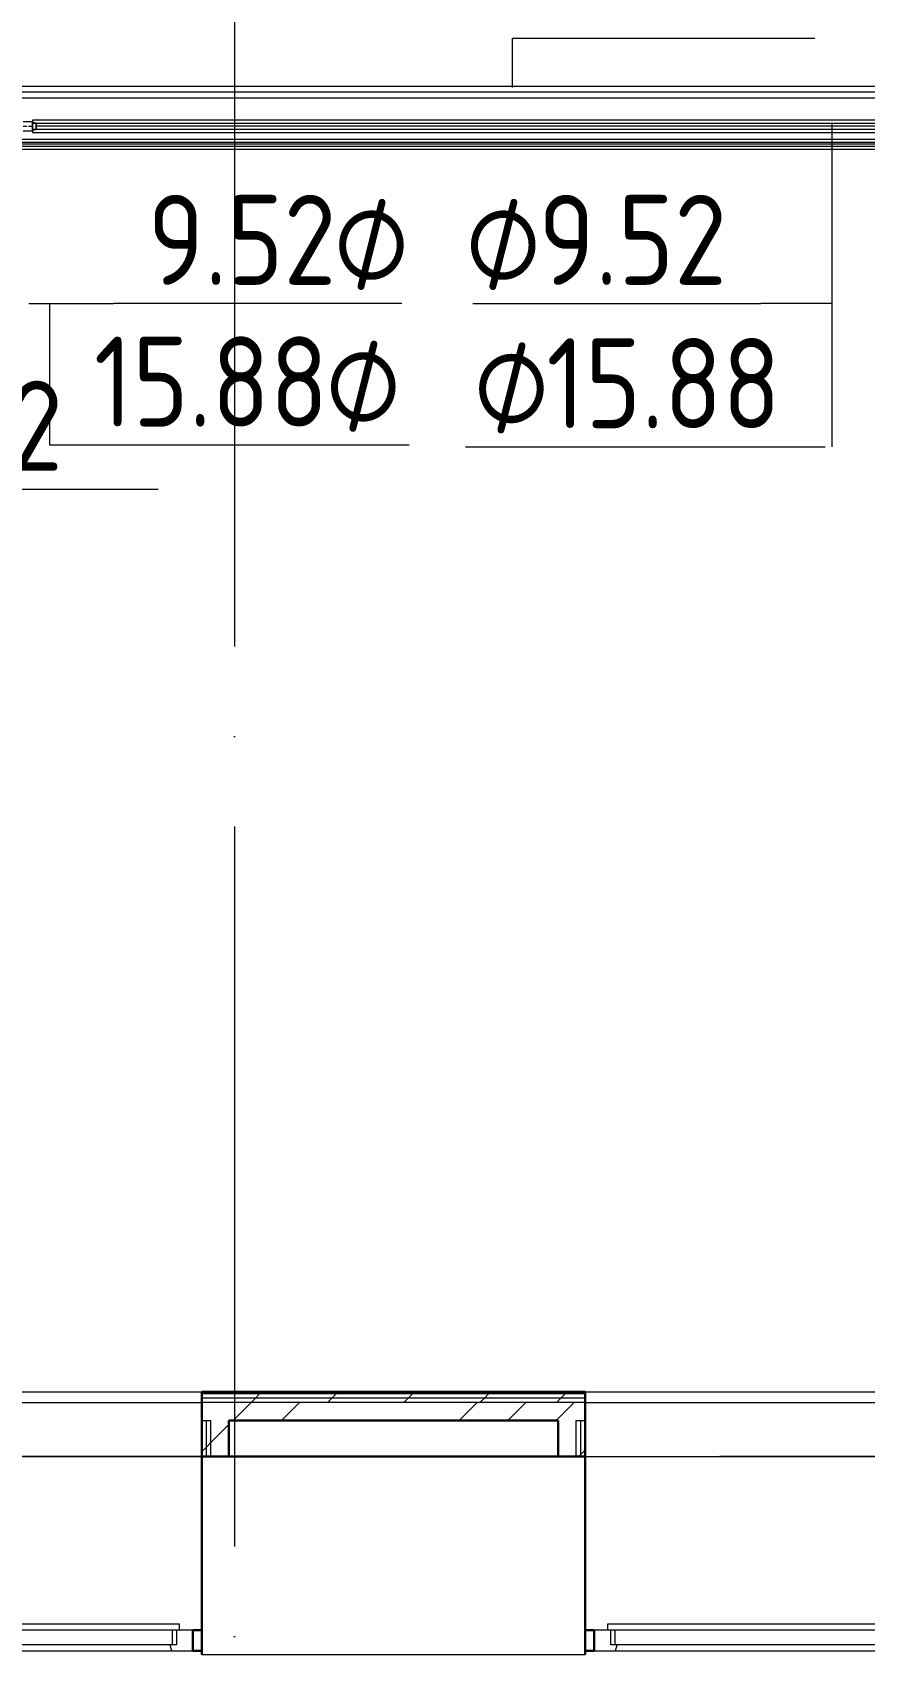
# Model space of a CAD drawing. Header units: millimetres. Extents: x -88595 to 880822, y -1054509 to -148035.
# Drawn here: x 432502 to 434815, y -247802 to -243296 of the extents above; entities that cross this region are included whole.
import ezdxf

# ---------------------------------------------------------------- set-up
doc = ezdxf.new("R2010")
doc.units = ezdxf.units.MM
doc.linetypes.add('$7$ADSK_Осевая', pattern=[14, 10, -2, 0, -2])
doc.linetypes.add('ADSK_Линия сетки', pattern=[25, 20, -2.5, 0, -2.5])
for name, color, linetype, lineweight in [('_ Окна', 7, 'Continuous', 30), ('Изоляция', 7, 'Continuous', 18), ('Марки', 7, 'Continuous', 20), ('Оборудование', 7, 'Continuous', 18), ('Окна', 7, 'Continuous', 9), ('Оси', 7, 'Continuous', 9), ('Стены внутренние', 7, 'Continuous', 18), ('Стены наружные', 7, 'Continuous', 18), ('Стены штриховка', 7, 'Continuous', 9), ('Трубопровод', 7, 'Continuous', 18), ('Трубопроводы', 7, 'Continuous', 18)]:
    doc.layers.add(name, color=color, linetype=linetype, lineweight=lineweight)
doc.styles.add('$1$GOST Common_9', font='GOST_Common.ttf', dxfattribs={"width": 0.9, "height": 250})
doc.styles.add('$5$GOST Common', font='GOST_Common.ttf', dxfattribs={"width": 0.9, "height": 250})

# ---------------------------------------------------------------- blocks, each defined once
blk = doc.blocks.new('$0$ADSK_M_Трубы - Диаметр_8-160846-В_Координация_3 этаж ОВ3')
at = {"layer": 'Марки'}
blk.add_line((0, 0), (8, 0), dxfattribs=at)
blk = doc.blocks.new('$0$ADSK_M_Трубы - Диаметр_10-3265709-В_Координация_3 этаж ОВ3')
at = {"layer": 'Марки'}
blk.add_line((0, 0), (10, 0), dxfattribs=at)
blk = doc.blocks.new('3 этаж')
at = {"layer": '_ Окна', "lineweight": 18}
for p, q in [((444782.9, 678691.9), (444782.9, 678650.9)), ((444828.9, 678691.9), (444790.9, 678691.9)), ((444828.9, 678633.9), (444828.9, 678691.9)), ((445981.9, 678691.9), (445943.9, 678691.9)), ((445943.9, 678691.9), (445943.9, 678633.9)), ((445989.9, 678650.9), (445989.9, 678691.9)), ((444764.9, 678650.9), (444769.5, 678633.9)), ((444769.5, 678633.9), (444828.9, 678633.9)), ((444782.9, 678650.9), (444770.9, 678650.9)), ((445943.9, 678633.9), (446003.3, 678633.9)), ((446001.9, 678650.9), (445989.9, 678650.9)), ((446003.3, 678633.9), (446007.9, 678650.9))]:
    blk.add_line(p, q, dxfattribs=at)
at = {"layer": '_ Окна'}
for p, q in [((444853.9, 678691.9), (444828.9, 678691.9)), ((444828.9, 678691.9), (444828.9, 678633.9)), ((445943.9, 678691.9), (445918.9, 678691.9)), ((445943.9, 678633.9), (445943.9, 678691.9)), ((444828.9, 678633.9), (444853.9, 678633.9)), ((445918.9, 678633.9), (445943.9, 678633.9))]:
    blk.add_line(p, q, dxfattribs=at)
at = {"layer": 'Окна'}
for p, q in [((443166.9, 678708.9), (444790.9, 678708.9)), ((444790.9, 678691.9), (443166.9, 678691.9)), ((444770.9, 678691.9), (444770.9, 678650.9)), ((444790.9, 678708.9), (444790.9, 678691.9)), ((445981.9, 678708.9), (447605.9, 678708.9)), ((445981.9, 678691.9), (445981.9, 678708.9)), ((447605.9, 678691.9), (445981.9, 678691.9)), ((446001.9, 678650.9), (446001.9, 678691.9)), ((444770.9, 678650.9), (443186.9, 678650.9)), ((443188.3, 678633.9), (444769.5, 678633.9)), ((447585.9, 678650.9), (446001.9, 678650.9)), ((446003.3, 678633.9), (447584.5, 678633.9))]:
    blk.add_line(p, q, dxfattribs=at)
at = {"layer": 'Оси', "linetype": 'ADSK_Линия сетки', "ltscale": 100}
for p, q in [((444943.9, 695924.5), (444943.9, 629947.7)), ((460793.9, 679173.9), (389071.6, 679173.9))]:
    blk.add_line(p, q, dxfattribs=at)
at = {"layer": 'Стены внутренние'}
for p, q in [((443103.9, 679173.9), (444853.9, 679173.9)), ((445918.9, 679173.9), (447668.9, 679173.9)), ((444853.9, 678623.9), (445918.9, 678623.9))]:
    blk.add_line(p, q, dxfattribs=at)
at = {"layer": 'Стены внутренние', "lineweight": 30}
for p, q in [((444853.9, 679173.9), (444853.9, 678623.9)), ((444928.9, 679173.9), (445843.9, 679173.9)), ((445918.9, 679173.9), (445918.9, 678623.9))]:
    blk.add_line(p, q, dxfattribs=at)
at = {"layer": 'Стены наружные'}
for p, q in [((443103.9, 679353.9), (444853.9, 679353.9)), ((445918.9, 679353.9), (447668.9, 679353.9)), ((443103.9, 679323.9), (444853.9, 679323.9)), ((445918.9, 679323.9), (447668.9, 679323.9))]:
    blk.add_line(p, q, dxfattribs=at)
at = {"layer": 'Стены наружные', "lineweight": 30}
for p, q in [((445918.9, 679353.9), (444853.9, 679353.9)), ((444853.9, 679173.9), (444853.9, 679353.9)), ((445918.9, 679353.9), (445918.9, 679173.9)), ((445843.9, 679273.9), (444928.9, 679273.9)), ((444928.9, 679273.9), (444928.9, 679173.9)), ((445843.9, 679173.9), (445843.9, 679273.9)), ((444853.9, 679173.9), (444928.9, 679173.9)), ((445843.9, 679173.9), (445918.9, 679173.9))]:
    blk.add_line(p, q, dxfattribs=at)
at = {"layer": 'Стены наружные', "linetype": 'Continuous', "lineweight": 9}
for p, q in [((445015.1, 679348.9), (445020.1, 679353.9)), ((445439.4, 679348.9), (445444.4, 679353.9)), ((445863.7, 679348.9), (445868.7, 679353.9)), ((444853.9, 679322.6), (444855.2, 679323.9)), ((444940.1, 679273.9), (444990.1, 679323.9)), ((444990.1, 679323.9), (445002.6, 679336.4)), ((445002.6, 679336.4), (445015.1, 679348.9)), ((445075.1, 679273.9), (445125.1, 679323.9)), ((445202.3, 679323.9), (445214.8, 679336.4)), ((445214.8, 679336.4), (445227.3, 679348.9)), ((445414.4, 679323.9), (445426.9, 679336.4)), ((445426.9, 679336.4), (445439.4, 679348.9)), ((445568.5, 679273.9), (445618.5, 679323.9)), ((445626.5, 679323.9), (445639, 679336.4)), ((445639, 679336.4), (445651.5, 679348.9)), ((445703.5, 679273.9), (445753.5, 679323.9)), ((445838.4, 679273.9), (445888.4, 679323.9)), ((445838.7, 679323.9), (445851.2, 679336.4)), ((445851.2, 679336.4), (445863.7, 679348.9)), ((444878.9, 679212.6), (444928.9, 679262.6)), ((444853.9, 679187.6), (444866.4, 679200.1)), ((444866.4, 679200.1), (444878.9, 679212.6)), ((445900.8, 679173.9), (445906.4, 679179.5)), ((445906.4, 679179.5), (445918.9, 679192))]:
    blk.add_line(p, q, dxfattribs=at)
at = {"layer": 'Стены штриховка'}
for p, q in [((444853.9, 679348.9), (445918.9, 679348.9)), ((445918.9, 679348.9), (444853.9, 679348.9)), ((445918.9, 679336.4), (444853.9, 679336.4)), ((445918.9, 679323.9), (444853.9, 679323.9)), ((444853.9, 679273.9), (444878.9, 679273.9)), ((444866.4, 679173.9), (444866.4, 679273.9)), ((444878.9, 679173.9), (444878.9, 679273.9)), ((445893.9, 679173.9), (445893.9, 679273.9)), ((445893.9, 679273.9), (445918.9, 679273.9)), ((445906.4, 679173.9), (445906.4, 679273.9))]:
    blk.add_line(p, q, dxfattribs=at)

msp = doc.modelspace()

# ---------------------------------------------------------------- linework, layer by layer
at = {"layer": 'Изоляция', "color": 134, "true_color": 0x00a6a6}
for p, q in [((436892, -243540.2), (432502.6, -243540.2)), ((432502.6, -243540.2), (432502.6, -243574.1)), ((432502.6, -243574.1), (436899, -243574.1))]:
    msp.add_line(p, q, dxfattribs=at)
at = {"layer": 'Изоляция', "color": 190, "true_color": 0x8000ff}
for p, q in [((436940.2, -243593.4), (431677.5, -243593.4)), ((431685.3, -243620.9), (436948, -243620.9))]:
    msp.add_line(p, q, dxfattribs=at)
at = {"layer": 'Марки'}
for p, q in [((433836.3, -243312), (433876.6, -243312)), ((433836.3, -243449), (433836.3, -243312)), ((434723.3, -243552.3), (434723.3, -244447.4)), ((434723.3, -243608.2), (434723.3, -244049)), ((432492.5, -244049), (432728.3, -244049)), ((432549.1, -244049), (432549.1, -244442.8)), ((434723.3, -244049), (434526.3, -244049)), ((432794.8, -244565.2), (432851.2, -244565.2))]:
    msp.add_line(p, q, dxfattribs=at)
at = {"layer": 'Трубопровод', "color": 24, "linetype": 'Continuous', "true_color": 0xa52900}
for p, q in [((436964.9, -243446.4), (432455.7, -243446.4)), ((432455.7, -243478.4), (436964.9, -243478.4))]:
    msp.add_line(p, q, dxfattribs=at)
at = {"layer": 'Трубопровод', "color": 24, "true_color": 0xa52900}
msp.add_line((436964.9, -243462.4), (432455.7, -243462.4), dxfattribs=at)
msp.add_line((436964.9, -243462.4), (432455.7, -243462.4), dxfattribs=at)
at = {"layer": 'Трубопровод', "color": 134, "linetype": 'Continuous', "true_color": 0x00a6a6}
for p, q in [((436883, -243549.2), (432512.6, -243549.2)), ((432512.6, -243565.1), (436883, -243565.1))]:
    msp.add_line(p, q, dxfattribs=at)
at = {"layer": 'Трубопровод', "color": 134, "true_color": 0x00a6a6}
msp.add_line((436883, -243557.1), (432512.6, -243557.1), dxfattribs=at)
msp.add_line((436883, -243557.1), (432512.6, -243557.1), dxfattribs=at)
at = {"layer": 'Трубопровод', "color": 190, "linetype": 'Continuous', "true_color": 0x8000ff}
for p, q in [((436940, -243602.4), (431685.3, -243602.4)), ((431685.3, -243611.9), (436940, -243611.9))]:
    msp.add_line(p, q, dxfattribs=at)
at = {"layer": 'Трубопровод', "color": 190, "true_color": 0x8000ff}
for p in [(436959.2, -243607.1), (436940, -243607.1)]:
    msp.add_line(p, (431685.3, -243607.1), dxfattribs=at)
at = {"layer": 'Трубопроводы', "color": 134, "true_color": 0x00a6a6}
for p, q in [((432502.6, -243544.9), (432476.6, -243544.9)), ((432476.6, -243569.4), (432502.6, -243569.4)), ((432507.1, -243548.3), (432502.6, -243544.9)), ((432502.6, -243569.4), (432502.6, -243544.9)), ((432502.6, -243569.4), (432502.6, -243544.9)), ((432507.1, -243549.2), (432502.6, -243549.2)), ((432502.6, -243565.1), (432502.6, -243549.2)), ((432502.6, -243565.1), (432502.6, -243549.2)), ((432502.6, -243565.1), (432507.1, -243565.1)), ((432502.6, -243569.4), (432507.1, -243566)), ((432512.6, -243548.3), (432507.1, -243548.3)), ((432512.6, -243549.2), (432507.1, -243549.2)), ((432507.1, -243565.1), (432512.6, -243565.1)), ((432507.1, -243566), (432512.6, -243566)), ((432512.6, -243566), (432512.6, -243548.3)), ((432512.6, -243566), (432512.6, -243548.3)), ((432512.6, -243549.2), (432512.6, -243565.1)), ((432512.6, -243549.2), (432512.6, -243565.1))]:
    msp.add_line(p, q, dxfattribs=at)
at = {"layer": 'Трубопроводы', "color": 134, "linetype": '$7$ADSK_Осевая', "true_color": 0x00a6a6}
msp.add_line((432476.6, -243557.1), (432502.6, -243557.1), dxfattribs=at)

# ---------------------------------------------------------------- block references
at = {"layer": 'Марки', "yscale": 99.99999999999993, "zscale": 99.99999999999993}
for name, p, xscale in [('$0$ADSK_M_Трубы - Диаметр_8-160846-В_Координация_3 этаж ОВ3', (433876.6, -243312), 99.99999999999993), ('$0$ADSK_M_Трубы - Диаметр_8-160846-В_Координация_3 этаж ОВ3', (433528.3, -244049), -99.99999999999993), ('$0$ADSK_M_Трубы - Диаметр_8-160846-В_Координация_3 этаж ОВ3', (433726.3, -244049), 99.99999999999993), ('$0$ADSK_M_Трубы - Диаметр_10-3265709-В_Координация_3 этаж ОВ3', (433549.1, -244442.8), -99.99999999999993), ('$0$ADSK_M_Трубы - Диаметр_10-3265709-В_Координация_3 этаж ОВ3', (433705.5, -244447.4), 99.99999999999993), ('$0$ADSK_M_Трубы - Диаметр_8-160846-В_Координация_3 этаж ОВ3', (431994.8, -244565.2), 99.99999999999993)]:
    msp.add_blockref(name, p, dxfattribs=dict(at, xscale=xscale))
at = {"layer": 'Оборудование', "color": 5, "true_color": 0x0000ff}
msp.add_blockref('3 этаж', (-11880.6, -926425.8), dxfattribs=at)

# ---------------------------------------------------------------- texts
at = {"layer": 'Марки', "lineweight": 9, "char_height": 250}
for s, insert, width, attachment_point, style in [('9.52', (433346.6, -243747.4), 663.797, 3, '$5$GOST Common'), ('9.52', (433908, -243747.4), 663.797, 1, '$5$GOST Common'), ('\\fGOST Common|b0|i0|c254|p34|;\\W.9;⌀', (433549.1, -243747.4), 245.316, 3, '$1$GOST Common_9'), ('\\fGOST Common|b0|i0|c254|p34|;\\W.9;⌀', (433705.5, -243747.4), 245.316, 1, '$1$GOST Common_9'), ('15.88', (433324.1, -244141.2), 800.886, 3, '$5$GOST Common'), ('\\fGOST Common|b0|i0|c254|p34|;\\W.9;⌀', (433526.5, -244141.2), 245.316, 3, '$1$GOST Common_9'), ('15.88', (433930.5, -244145.8), 800.886, 1, '$5$GOST Common'), ('\\fGOST Common|b0|i0|c254|p34|;\\W.9;⌀', (433728.1, -244145.8), 245.316, 1, '$1$GOST Common_9'), ('32', (432289.4, -244263.7), 389.62, 1, '$5$GOST Common')]:
    msp.add_mtext(s, dxfattribs=dict(at, insert=insert, width=width, attachment_point=attachment_point, style=style))

doc.saveas('drawing.dxf')
